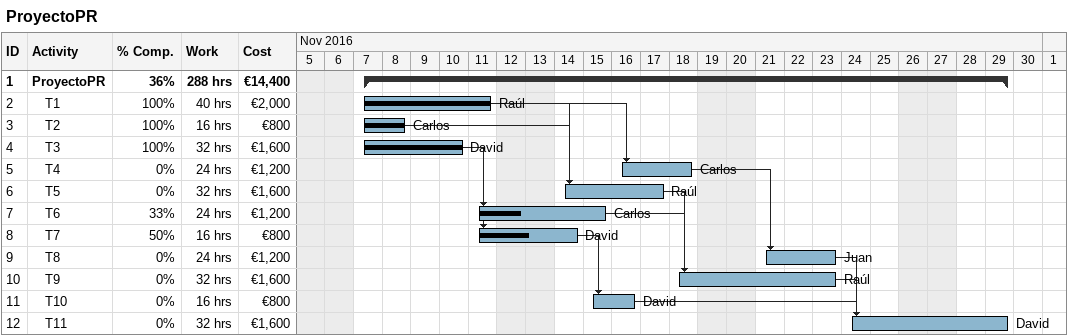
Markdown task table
ProyectoPR

| ID | Level | Task | Start | Finish | Predecessors | Resources | % complete | Work (h) | Cost (€) |
|---|---|---|---|---|---|---|---|---|---|
| 1 | 1 | **ProyectoPR** | 2016-11-07 | 2016-11-29 |  |  | 36 | 288 | 14400 |
| 2 | 2 | T1 | 2016-11-07 | 2016-11-11 |  | Raúl | 100 | 40 | 2000 |
| 3 | 2 | T2 | 2016-11-07 | 2016-11-08 |  | Carlos | 100 | 16 | 800 |
| 4 | 2 | T3 | 2016-11-07 | 2016-11-10 |  | David | 100 | 32 | 1600 |
| 5 | 2 | T4 | 2016-11-16 | 2016-11-18 | 2 | Carlos | 0 | 24 | 1200 |
| 6 | 2 | T5 | 2016-11-14 | 2016-11-17 | 2, 3 | Raúl | 0 | 32 | 1600 |
| 7 | 2 | T6 | 2016-11-11 | 2016-11-15 | 4 | Carlos | 33 | 24 | 1200 |
| 8 | 2 | T7 | 2016-11-11 | 2016-11-14 | 4 | David | 50 | 16 | 800 |
| 9 | 2 | T8 | 2016-11-21 | 2016-11-23 | 5 | Juan | 0 | 24 | 1200 |
| 10 | 2 | T9 | 2016-11-18 | 2016-11-23 | 6, 7 | Raúl | 0 | 32 | 1600 |
| 11 | 2 | T10 | 2016-11-15 | 2016-11-16 | 8 | David | 0 | 16 | 800 |
| 12 | 2 | T11 | 2016-11-24 | 2016-11-29 | 9, 10, 11 | David | 0 | 32 | 1600 |
